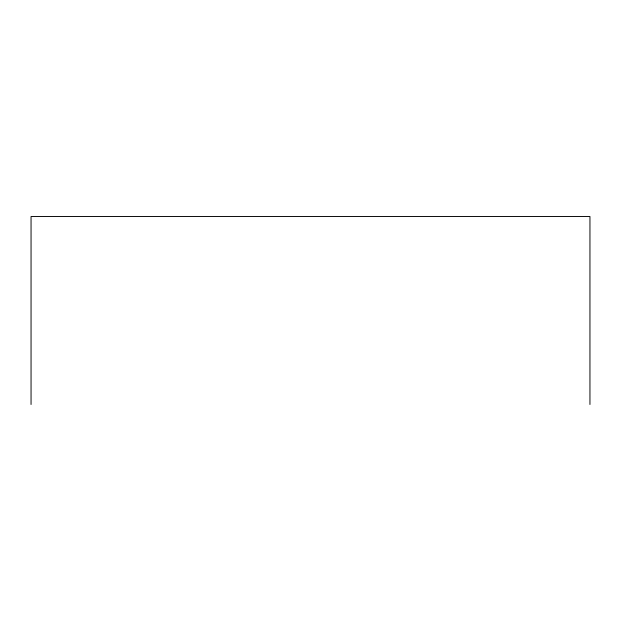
<?xml version="1.0" encoding="UTF-8"?>
<svg xmlns="http://www.w3.org/2000/svg" width="621" height="621" viewBox="0 0 621 621"><rect width="100%" height="100%" fill="white"/><g stroke="black" fill="none" stroke-linecap="round" stroke-linejoin="round"><path stroke-width="0.93" d="M589.95 404.488L589.95 216.512L31.05 216.512L31.05 404.488"/></g></svg>
